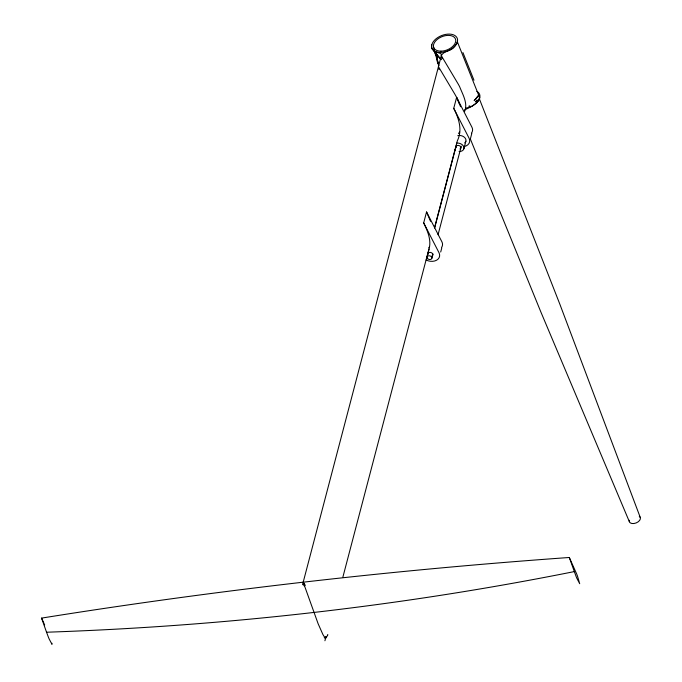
<?xml version="1.0" encoding="UTF-8"?>
<svg xmlns="http://www.w3.org/2000/svg" width="682" height="682" viewBox="0 0 682 682"><rect width="100%" height="100%" fill="white"/><g stroke="black" fill="none" stroke-linecap="round" stroke-linejoin="round"><path stroke-width="1.02" d="M327.812 634.558L327.701 635.053M302.535 584.721L441.322 55.694L441.049 53.656L435.227 51.781L432.269 49.172A14.612 8.866 -21.8 0 1 431.808 44.739M441.663 247.31A9.488 6.88 14.7 0 0 441.851 241.718L426.557 211.957L423.684 222.903C427.188 230.26 430.879 238.385 429.566 246.645L342.918 576.981M471.501 133.041A9.488 6.88 14.7 0 0 471.901 127.15L456.616 97.39L453.743 108.336C458.747 118.284 462.728 129.989 457.366 140.756L434.502 227.882M324.922 640.765L326.005 636.638M426.958 257.208L429.089 249.083M434.69 227.762L456.326 145.283M431.928 258.094L432.993 254.028M438.057 234.736L461.288 146.17M463.888 148.795L465.874 141.217M440.7 252.008L441.774 247.907M470.392 138.813L471.833 133.34M327.65 635.24L325.877 638.071M441.97 58.763L441.322 55.694C443.615 50.613 451.39 51.423 454.468 46.623A14.612 8.866 -21.8 0 0 457.358 41.807L479.744 97.85A14.612 8.866 -21.8 0 1 476.854 102.667L472.302 106.136L464.536 109.99M459.625 132.078L458.466 133.501M429.566 246.645L428.859 247.771M464.647 111.319C468.142 103.374 462.541 94.159 459.651 86.75A78.839 57.186 14.7 0 0 457.972 83.656L441.322 55.694M574.261 571.601C400.436 606.383 223.687 626.204 46.538 632.223L41.576 618.105C216.475 590.109 392.627 570.058 569.299 557.484L576.58 573.75A76.017 24.731 83.4 0 1 577.518 576.188L579.7 583.707L576.929 578.455A76.017 24.731 83.4 0 1 575.958 576.111L569.299 557.484M433.385 50.57L441.194 59.684L435.261 52.54M305.314 585.352L303.2 582.189L304.129 585.898M453.743 108.336L469.028 138.096A9.488 6.88 14.7 0 1 464.075 146.579M423.684 222.903L438.978 252.664A9.488 6.88 14.7 0 1 436.651 260.183A9.488 6.88 14.7 0 1 426.071 259.987M456.616 97.39L460.58 106.75M426.557 211.957L430.521 221.318M304.675 585.429L303.2 582.189L318.136 623.766L322.927 634.558L325.34 638.386L325.476 636.817M41.576 618.105L43.298 621.882M43.639 622.632L43.98 623.391M44.321 624.141L44.671 624.9M629.392 521.764L540.835 311.921L470.367 139.034M438.858 65.617L437.273 61.661L436.702 56.998L438.543 64.372L434.605 51.747M462.942 52.574L473.973 80.203M433.616 47.348L434.374 49.249M435.892 53.034L437.784 57.774M433.905 49.991L436.003 55.251M479.037 98.003L559.939 304.436L640.287 517.502M46.538 632.223L48.234 636.732A76.017 24.731 83.4 0 0 49.206 639.085L51.977 644.328L51.892 643.211M439.097 69.717L438.449 66.648L454.809 94.116A89.905 65.216 14.7 0 1 459.293 103.349M476.863 91.362A13.597 8.252 -21.8 0 1 478.491 100.552A13.597 8.252 -21.8 0 1 465.746 108.199M476.974 100.245A11.705 7.101 -21.8 0 1 475.789 101.771M325.348 638.173A3.078 1.398 45.3 0 1 324.248 637.363M427.955 254.548A2.532 1.833 14.7 0 1 429.217 252.476A2.532 1.833 14.7 0 1 432.354 253.431A2.532 1.833 14.7 0 1 432.081 255.81M457.758 135.692A5.695 4.126 14.7 0 1 464.723 137.576A5.695 4.126 14.7 0 1 464.715 142.896M456.718 143.092A5.695 4.126 14.7 0 1 463.879 147.065A5.695 4.126 14.7 0 1 459.071 151.54M455.303 150.424A5.695 4.126 14.7 0 1 454.417 149.767M456.096 147.738A2.532 1.833 14.7 0 1 457.221 145.505A2.532 1.833 14.7 0 1 460.469 146.511A2.532 1.833 14.7 0 1 459.966 148.932M469.804 105.829A11.227 6.811 -21.8 0 1 468.764 106.222M477.119 100.007A11.227 6.811 -21.8 0 1 475.721 101.857M639.29 516.308A5.865 3.555 -21.8 0 1 636.144 522.941A5.865 3.555 -21.8 0 1 629.333 520.264M478.696 95.224L474.246 100.638L478.696 95.224M440.956 51.167A11.705 7.101 -21.8 0 0 455.559 39.232A11.705 7.101 -21.8 0 0 437.239 39.42A11.705 7.101 -21.8 0 0 440.956 51.167M440.367 52.446A13.597 8.252 -21.8 0 0 457.341 38.576A13.597 8.252 -21.8 0 0 436.045 38.797A13.597 8.252 -21.8 0 0 440.367 52.446M427.657 258.734A2.532 1.833 14.7 0 0 431.842 258.444A2.532 1.833 14.7 0 0 428.833 255.767A2.532 1.833 14.7 0 0 427.657 258.734"/></g></svg>
